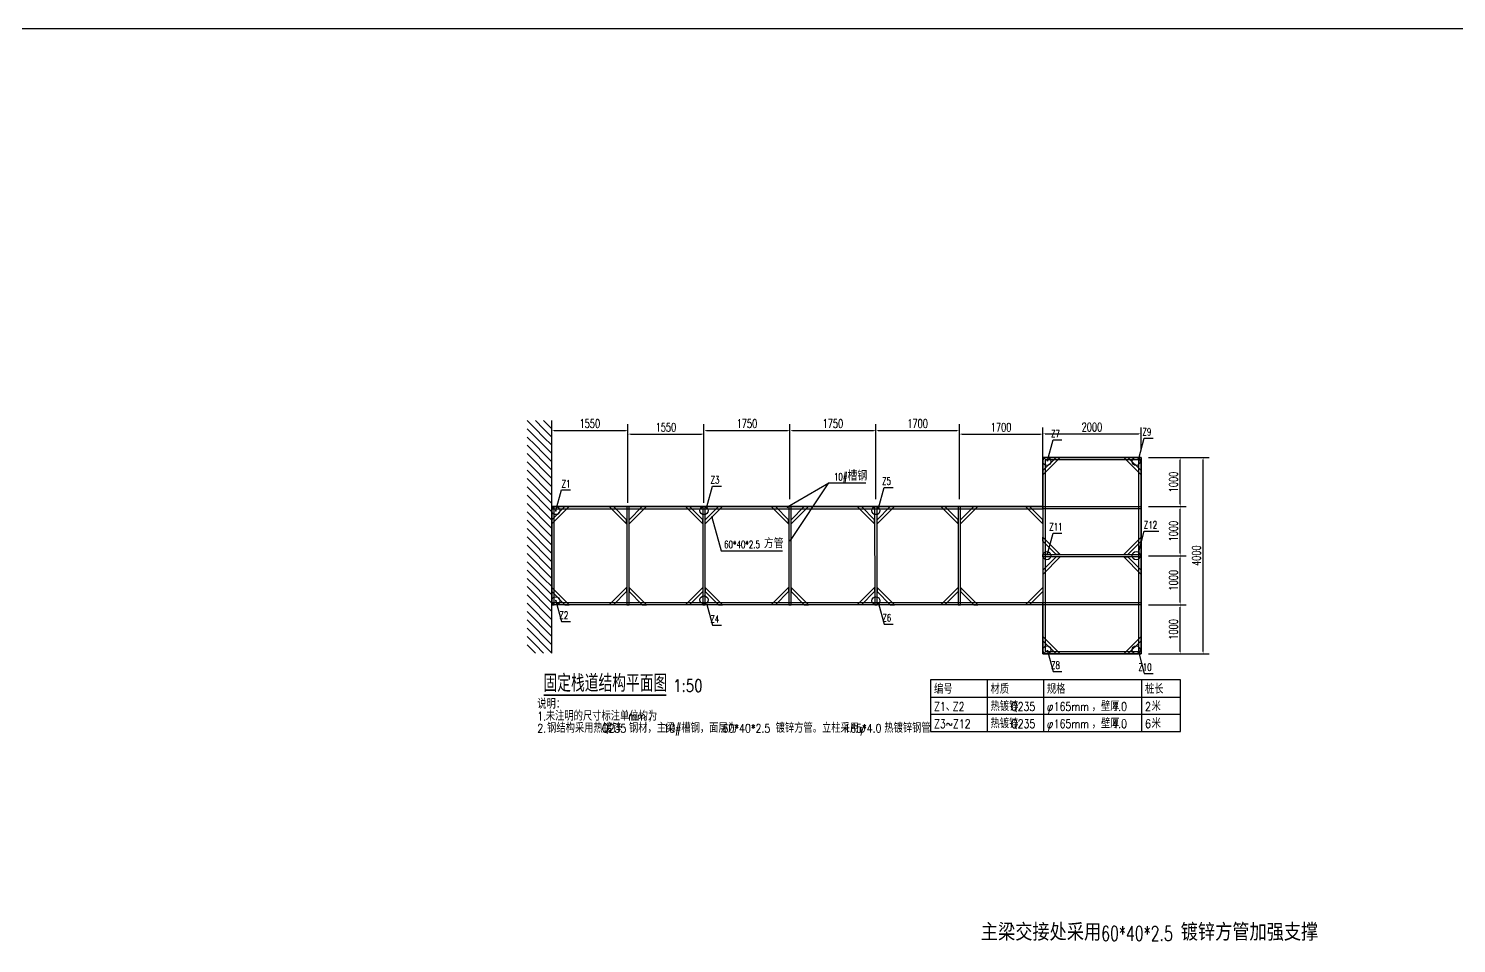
# Model space of a CAD drawing. Header units: millimetres. Extents: x 7263 to 319917, y -161937 to 156976.
# Drawn here: x 129104 to 158182, y 21849 to 40468 of the extents above; entities that cross this region are included whole.
import ezdxf

# ---------------------------------------------------------------- set-up
doc = ezdxf.new("R2010")
doc.units = ezdxf.units.MM
doc.header["$LTSCALE"] = 1000
for name, color, linetype in [('DIM_LEAD', 3, 'Continuous'), ('DIM_SYMB', 3, 'Continuous'), ('PUB_TAB', 7, 'Continuous'), ('PUB_TEXT', 7, 'Continuous'), ('W-MOUNTING固定方式', 5, 'Continuous'), ('W-STEEL_FRAME钢架', 3, 'Continuous'), ('W-STEEL_KEEL钢龙骨', 5, 'Continuous')]:
    doc.layers.add(name, color=color, linetype=linetype)
doc.styles.add('_TCH_DIM', font='SIMPLEX.shx', dxfattribs={"bigfont": 'hztxt.shx'})
doc.styles.get("Standard").update_dxf_attribs({"font": 'simplex.shx', "width": 0.8, "bigfont": 'hztxt.shx'})
doc.styles.add('STANDARD_T3', font='simplex.shx', dxfattribs={"width": 0.7, "bigfont": 'hztxt.shx'})
doc.dimstyles.new('W&&50', dxfattribs={"dimtxt": 175, "dimasz": 50, "dimexe": 125, "dimexo": 150, "dimgap": 50, "dimtad": 1, "dimdec": 0, "dimzin": 0, "dimdsep": 46, "dimtxsty": 'STANDARD_T3', "dimcen": 0.09, "dimclrd": 1, "dimclre": 1, "dimclrt": 7, "dimazin": 2, "dimtfac": 1, "dimtdec": 0, "dimtix": 1, "dimtmove": 2, "dimatfit": 3, "dimfxl": 0, "dimtolj": 1, "dimtzin": 0, "dimarcsym": 0})

# ---------------------------------------------------------------- blocks, each defined once
blk = doc.blocks.new('*D509')
at = {"layer": 'Defpoints', "color": 0, "transparency": 16777216}
for p in [(141309, 32291), (139759, 30740), (141309, 30664)]:
    blk.add_point(p, dxfattribs=at)
at = {"layer": 'W-STEEL_FRAME钢架', "color": 1, "lineweight": -2, "transparency": 16777216}
for p, q in [((139759, 30890), (139759, 32416)), ((139809, 32291), (141259, 32291)), ((141309, 30814), (141309, 32416))]:
    blk.add_line(p, q, dxfattribs=at)
at = {"layer": 'W-STEEL_FRAME钢架', "color": 1, "transparency": 16777216}
for points in [[(139809, 32300), (139809, 32283), (139759, 32291)], [(141259, 32300), (141259, 32283), (141309, 32291)]]:
    blk.add_solid(points, dxfattribs=at)
at = {"layer": 'W-STEEL_FRAME钢架', "color": 7, "transparency": 16777216, "insert": (140534, 32429), "char_height": 175, "attachment_point": 5, "style": 'STANDARD_T3'}
blk.add_mtext('\\A1;1550', dxfattribs=at)
blk = doc.blocks.new('*D510')
at = {"layer": 'Defpoints', "color": 0, "transparency": 16777216}
for p in [(142859, 32215), (141309, 30664), (142859, 30664)]:
    blk.add_point(p, dxfattribs=at)
at = {"layer": 'W-STEEL_FRAME钢架', "color": 1, "lineweight": -2, "transparency": 16777216}
for p, q in [((141309, 30814), (141309, 32340)), ((142859, 30814), (142859, 32340)), ((141359, 32215), (142809, 32215))]:
    blk.add_line(p, q, dxfattribs=at)
at = {"layer": 'W-STEEL_FRAME钢架', "color": 1, "transparency": 16777216}
for points in [[(141359, 32224), (141359, 32207), (141309, 32215)], [(142809, 32224), (142809, 32207), (142859, 32215)]]:
    blk.add_solid(points, dxfattribs=at)
at = {"layer": 'W-STEEL_FRAME钢架', "color": 7, "transparency": 16777216, "insert": (142084, 32353), "char_height": 175, "attachment_point": 5, "style": 'STANDARD_T3'}
blk.add_mtext('\\A1;1550', dxfattribs=at)
blk = doc.blocks.new('*D511')
at = {"layer": 'Defpoints', "color": 0, "transparency": 16777216}
for p in [(144609, 32291), (142859, 30664), (144609, 30740)]:
    blk.add_point(p, dxfattribs=at)
at = {"layer": 'W-STEEL_FRAME钢架', "color": 1, "lineweight": -2, "transparency": 16777216}
for p, q in [((142859, 30814), (142859, 32416)), ((142909, 32291), (144559, 32291)), ((144609, 30890), (144609, 32416))]:
    blk.add_line(p, q, dxfattribs=at)
at = {"layer": 'W-STEEL_FRAME钢架', "color": 1, "transparency": 16777216}
for points in [[(142909, 32300), (142909, 32283), (142859, 32291)], [(144559, 32300), (144559, 32283), (144609, 32291)]]:
    blk.add_solid(points, dxfattribs=at)
at = {"layer": 'W-STEEL_FRAME钢架', "color": 7, "transparency": 16777216, "insert": (143734, 32429), "char_height": 175, "attachment_point": 5, "style": 'STANDARD_T3'}
blk.add_mtext('\\A1;1750', dxfattribs=at)
blk = doc.blocks.new('*D512')
at = {"layer": 'Defpoints', "color": 0, "transparency": 16777216}
for p in [(146359, 32291), (144609, 30740), (146359, 30740)]:
    blk.add_point(p, dxfattribs=at)
at = {"layer": 'W-STEEL_FRAME钢架', "color": 1, "lineweight": -2, "transparency": 16777216}
for p, q in [((144609, 30890), (144609, 32416)), ((144659, 32291), (146309, 32291)), ((146359, 30890), (146359, 32416))]:
    blk.add_line(p, q, dxfattribs=at)
at = {"layer": 'W-STEEL_FRAME钢架', "color": 1, "transparency": 16777216}
for points in [[(144659, 32300), (144659, 32283), (144609, 32291)], [(146309, 32300), (146309, 32283), (146359, 32291)]]:
    blk.add_solid(points, dxfattribs=at)
at = {"layer": 'W-STEEL_FRAME钢架', "color": 7, "transparency": 16777216, "insert": (145484, 32429), "char_height": 175, "attachment_point": 5, "style": 'STANDARD_T3'}
blk.add_mtext('\\A1;1750', dxfattribs=at)
blk = doc.blocks.new('*D513')
at = {"layer": 'Defpoints', "color": 0, "transparency": 16777216}
for p in [(148059, 32291), (146359, 30740), (148059, 30740)]:
    blk.add_point(p, dxfattribs=at)
at = {"layer": 'W-STEEL_FRAME钢架', "color": 1, "lineweight": -2, "transparency": 16777216}
for p, q in [((146359, 30890), (146359, 32416)), ((146409, 32291), (148009, 32291)), ((148059, 30890), (148059, 32416))]:
    blk.add_line(p, q, dxfattribs=at)
at = {"layer": 'W-STEEL_FRAME钢架', "color": 1, "transparency": 16777216}
for points in [[(146409, 32300), (146409, 32283), (146359, 32291)], [(148009, 32300), (148009, 32283), (148059, 32291)]]:
    blk.add_solid(points, dxfattribs=at)
at = {"layer": 'W-STEEL_FRAME钢架', "color": 7, "transparency": 16777216, "insert": (147209, 32429), "char_height": 175, "attachment_point": 5, "style": 'STANDARD_T3'}
blk.add_mtext('\\A1;1700', dxfattribs=at)
blk = doc.blocks.new('*D514')
at = {"layer": 'Defpoints', "color": 0, "transparency": 16777216}
for p in [(149759, 32215), (148059, 30740), (149759, 30740)]:
    blk.add_point(p, dxfattribs=at)
at = {"layer": 'W-STEEL_FRAME钢架', "color": 1, "lineweight": -2, "transparency": 16777216}
for p, q in [((148059, 30890), (148059, 32340)), ((149759, 30890), (149759, 32340)), ((148109, 32215), (149709, 32215))]:
    blk.add_line(p, q, dxfattribs=at)
at = {"layer": 'W-STEEL_FRAME钢架', "color": 1, "transparency": 16777216}
for points in [[(148109, 32224), (148109, 32207), (148059, 32215)], [(149709, 32224), (149709, 32207), (149759, 32215)]]:
    blk.add_solid(points, dxfattribs=at)
at = {"layer": 'W-STEEL_FRAME钢架', "color": 7, "transparency": 16777216, "insert": (148909, 32353), "char_height": 175, "attachment_point": 5, "style": 'STANDARD_T3'}
blk.add_mtext('\\A1;1700', dxfattribs=at)
blk = doc.blocks.new('*D515')
at = {"layer": 'Defpoints', "color": 0, "transparency": 16777216}
for p in [(151759, 32221), (149759, 31740), (151759, 31740)]:
    blk.add_point(p, dxfattribs=at)
at = {"layer": 'W-STEEL_FRAME钢架', "color": 1, "lineweight": -2, "transparency": 16777216}
for p, q in [((149759, 31890), (149759, 32346)), ((151759, 31890), (151759, 32346)), ((149809, 32221), (151709, 32221))]:
    blk.add_line(p, q, dxfattribs=at)
at = {"layer": 'W-STEEL_FRAME钢架', "color": 1, "transparency": 16777216}
for points in [[(149809, 32229), (149809, 32212), (149759, 32221)], [(151709, 32229), (151709, 32212), (151759, 32221)]]:
    blk.add_solid(points, dxfattribs=at)
at = {"layer": 'W-STEEL_FRAME钢架', "color": 7, "transparency": 16777216, "insert": (150759, 32358), "char_height": 175, "attachment_point": 5, "style": 'STANDARD_T3'}
blk.add_mtext('\\A1;2000', dxfattribs=at)
blk = doc.blocks.new('*D516')
at = {"layer": 'Defpoints', "color": 0, "transparency": 16777216}
for p in [(151759, 28740), (152556, 28740), (151759, 27740)]:
    blk.add_point(p, dxfattribs=at)
at = {"layer": 'W-STEEL_FRAME钢架', "color": 1, "lineweight": -2, "transparency": 16777216}
for p, q in [((151909, 28740), (152681, 28740)), ((152556, 27790), (152556, 28690)), ((151909, 27740), (152681, 27740))]:
    blk.add_line(p, q, dxfattribs=at)
at = {"layer": 'W-STEEL_FRAME钢架', "color": 1, "transparency": 16777216}
for points in [[(152548, 28690), (152564, 28690), (152556, 28740)], [(152548, 27790), (152564, 27790), (152556, 27740)]]:
    blk.add_solid(points, dxfattribs=at)
at = {"layer": 'W-STEEL_FRAME钢架', "color": 7, "transparency": 16777216, "insert": (152418, 28240), "char_height": 175, "attachment_point": 5, "rotation": 90, "style": 'STANDARD_T3'}
blk.add_mtext('\\A1;1000', dxfattribs=at)
blk = doc.blocks.new('*D517')
at = {"layer": 'Defpoints', "color": 0, "transparency": 16777216}
for p in [(151759, 29740), (152556, 29740), (151759, 28740)]:
    blk.add_point(p, dxfattribs=at)
at = {"layer": 'W-STEEL_FRAME钢架', "color": 1, "lineweight": -2, "transparency": 16777216}
for p, q in [((151909, 29740), (152681, 29740)), ((152556, 28790), (152556, 29690)), ((151909, 28740), (152681, 28740))]:
    blk.add_line(p, q, dxfattribs=at)
at = {"layer": 'W-STEEL_FRAME钢架', "color": 1, "transparency": 16777216}
for points in [[(152548, 29690), (152564, 29690), (152556, 29740)], [(152548, 28790), (152564, 28790), (152556, 28740)]]:
    blk.add_solid(points, dxfattribs=at)
at = {"layer": 'W-STEEL_FRAME钢架', "color": 7, "transparency": 16777216, "insert": (152418, 29240), "char_height": 175, "attachment_point": 5, "rotation": 90, "style": 'STANDARD_T3'}
blk.add_mtext('\\A1;1000', dxfattribs=at)
blk = doc.blocks.new('*D518')
at = {"layer": 'Defpoints', "color": 0, "transparency": 16777216}
for p in [(151759, 30740), (152556, 30740), (151759, 29740)]:
    blk.add_point(p, dxfattribs=at)
at = {"layer": 'W-STEEL_FRAME钢架', "color": 1, "lineweight": -2, "transparency": 16777216}
for p, q in [((151909, 30740), (152681, 30740)), ((152556, 29790), (152556, 30690)), ((151909, 29740), (152681, 29740))]:
    blk.add_line(p, q, dxfattribs=at)
at = {"layer": 'W-STEEL_FRAME钢架', "color": 1, "transparency": 16777216}
for points in [[(152548, 30690), (152564, 30690), (152556, 30740)], [(152548, 29790), (152564, 29790), (152556, 29740)]]:
    blk.add_solid(points, dxfattribs=at)
at = {"layer": 'W-STEEL_FRAME钢架', "color": 7, "transparency": 16777216, "insert": (152418, 30240), "char_height": 175, "attachment_point": 5, "rotation": 90, "style": 'STANDARD_T3'}
blk.add_mtext('\\A1;1000', dxfattribs=at)
blk = doc.blocks.new('*D519')
at = {"layer": 'Defpoints', "color": 0, "transparency": 16777216}
for p in [(151759, 31740), (152556, 31740), (151759, 30740)]:
    blk.add_point(p, dxfattribs=at)
at = {"layer": 'W-STEEL_FRAME钢架', "color": 1, "lineweight": -2, "transparency": 16777216}
for p, q in [((151909, 31740), (152681, 31740)), ((152556, 30790), (152556, 31690)), ((151909, 30740), (152681, 30740))]:
    blk.add_line(p, q, dxfattribs=at)
at = {"layer": 'W-STEEL_FRAME钢架', "color": 1, "transparency": 16777216}
for points in [[(152548, 31690), (152564, 31690), (152556, 31740)], [(152548, 30790), (152564, 30790), (152556, 30740)]]:
    blk.add_solid(points, dxfattribs=at)
at = {"layer": 'W-STEEL_FRAME钢架', "color": 7, "transparency": 16777216, "insert": (152418, 31240), "char_height": 175, "attachment_point": 5, "rotation": 90, "style": 'STANDARD_T3'}
blk.add_mtext('\\A1;1000', dxfattribs=at)
blk = doc.blocks.new('*D520')
at = {"layer": 'Defpoints', "color": 0, "transparency": 16777216}
for p in [(151759, 31740), (153023, 31740), (151759, 27740)]:
    blk.add_point(p, dxfattribs=at)
at = {"layer": 'W-STEEL_FRAME钢架', "color": 1, "lineweight": -2, "transparency": 16777216}
for p, q in [((151909, 31740), (153148, 31740)), ((153023, 27790), (153023, 31690)), ((151909, 27740), (153148, 27740))]:
    blk.add_line(p, q, dxfattribs=at)
at = {"layer": 'W-STEEL_FRAME钢架', "color": 1, "transparency": 16777216}
for points in [[(153015, 31690), (153032, 31690), (153023, 31740)], [(153015, 27790), (153032, 27790), (153023, 27740)]]:
    blk.add_solid(points, dxfattribs=at)
at = {"layer": 'W-STEEL_FRAME钢架', "color": 7, "transparency": 16777216, "insert": (152886, 29740), "char_height": 175, "attachment_point": 5, "rotation": 90, "style": 'STANDARD_T3'}
blk.add_mtext('\\A1;4000', dxfattribs=at)
blk = doc.blocks.new('$LinePat$45度线')
at = {"color": 0}
for p, q in [((100, 0), (0, -100)), ((100, -100), (0, -200)), ((100, -200), (0, -300))]:
    blk.add_line(p, q, dxfattribs=at)

msp = doc.modelspace()

# ---------------------------------------------------------------- linework, layer by layer
msp.add_line((139759.1, 27756.6), (139759.1, 32493.7))
msp.add_lwpolyline([(139759.1, 30740.3), (149759.1, 30740.3), (149759.1, 31740.3), (151759.1, 31740.3), (151759.1, 27740.3), (149759.1, 27740.3), (149759.1, 28740.3), (139759.1, 28740.3)], close=True)
at = {"layer": 'DIM_LEAD'}
for p, q in [((149853.4, 31676.5), (149968.1, 32096.9)), ((149968.1, 32096.9), (150149, 32096.9)), ((151711.3, 31714.8), (151825.9, 32135.2)), ((151825.9, 32135.2), (152006.9, 32135.2)), ((142920.1, 30735.1), (143034.8, 31155.5)), ((143034.8, 31155.5), (143215.7, 31155.5)), ((144556.4, 30731.3), (145401.5, 31219.7)), ((144617.6, 30052), (145401.5, 31219.7)), ((145401.5, 31219.7), (146151.4, 31219.7)), ((146413.4, 30710.5), (146528.1, 31130.9)), ((146528.1, 31130.9), (146709, 31130.9)), ((139841.6, 30657.8), (139956.3, 31078.2)), ((139956.3, 31078.2), (140137.2, 31078.2)), ((143021.9, 30525.5), (143205.6, 29842.3)), ((149853.4, 29780.3), (149968.1, 30200.7)), ((149968.1, 30200.7), (150149, 30200.7)), ((151711.3, 29818.6), (151825.9, 30239)), ((151825.9, 30239), (152119.2, 30239)), ((143205.6, 29842.3), (144455.1, 29842.3)), ((139841.6, 28822.8), (139956.3, 28402.4)), ((142920.1, 28745.4), (143034.8, 28325)), ((146413.4, 28770), (146528.1, 28349.6)), ((139956.3, 28402.4), (140137.2, 28402.4)), ((143034.8, 28325), (143215.7, 28325)), ((146528.1, 28349.6), (146709, 28349.6)), ((149853.4, 27804), (149968.1, 27383.7)), ((151711.3, 27765.7), (151825.9, 27345.3)), ((149968.1, 27383.7), (150149, 27383.7)), ((151825.9, 27345.3), (152006.9, 27345.3))]:
    msp.add_line(p, q, dxfattribs=at)
at = {"layer": 'DIM_LEAD', "const_width": 20}
for points in [[(149850.8, 31666.8, 1), (149856, 31686.1, 1)], [(151708.6, 31705.2, 1), (151713.9, 31724.5, 1)], [(139839, 30648.1, 1), (139844.3, 30667.4, 1)], [(142917.5, 30725.5, 1), (142922.7, 30744.8, 1)], [(143019.3, 30535.1, 1), (143024.5, 30515.8, 1)], [(144547.7, 30726.3, 1), (144565, 30736.3, 1)], [(146410.8, 30700.8, 1), (146416.1, 30720.1, 1)], [(144612, 30043.7, 1), (144623.2, 30060.3, 1)], [(149850.8, 29770.6, 1), (149856, 29789.9, 1)], [(151708.6, 29809, 1), (151713.9, 29828.3, 1)], [(139839, 28832.4, 1), (139844.3, 28813.1, 1)], [(146410.8, 28779.7, 1), (146416.1, 28760.4, 1)], [(142917.5, 28755, 1), (142922.7, 28735.7, 1)], [(149850.8, 27813.7, 1), (149856, 27794.4, 1)], [(151708.6, 27775.4, 1), (151713.9, 27756.1, 1)]]:
    msp.add_lwpolyline(points, format="xyb", close=True, dxfattribs=at)
at = {"layer": 'DIM_SYMB', "const_width": 35}
msp.add_lwpolyline([(139590.7, 26902.2), (142090.3, 26902.2)], dxfattribs=at)
at = {"layer": 'PUB_TAB'}
msp.add_lwpolyline([(147473.3, 26162), (152560, 26162), (152560, 27212), (147473.3, 27212)], close=True, dxfattribs=at)
for points in [[(148624.2, 27212), (148624.2, 26162)], [(149770.4, 27212), (149770.4, 26162)], [(151770.4, 27212), (151770.4, 26162)], [(147473.3, 26862), (152560, 26862)], [(147473.3, 26512), (152560, 26512)]]:
    msp.add_lwpolyline(points, dxfattribs=at)
at = {"layer": 'W-MOUNTING固定方式', "color": 1}
for centre in [(149841.6, 31657.8), (151659.1, 31657.8), (139841.6, 30657.8), (142859.1, 30657.8), (146359.1, 30657.8), (149841.6, 29740.3), (151659.1, 29740.3), (139841.4, 28822.8), (142859.1, 28840.3), (146359.1, 28822.8), (149841.6, 27822.8), (151659.1, 27822.8)]:
    msp.add_circle(centre, 82.5, dxfattribs=at)
at = {"layer": 'W-STEEL_FRAME钢架'}
for points in [[(149759.1, 31740.3), (149759.1, 27740.3), (151759.1, 27740.3), (151759.1, 31740.3)], [(149807.1, 31692.3), (149807.1, 27788.3), (151711.1, 27788.3), (151711.1, 31692.3)], [(139759.1, 30740.3), (149759.1, 30740.3), (149759.1, 28740.3), (139759.1, 28740.3)], [(139759.1, 30692.3), (149759.1, 30692.3), (149759.1, 30740.3), (139759.1, 30740.3)], [(139759.1, 30740.3), (139759.1, 28740.3), (139807.1, 28740.3), (139807.1, 30740.3)], [(141286.1, 30740.3), (141286.1, 28740.3), (141334.1, 28740.3), (141334.1, 30740.3)], [(142835.1, 30740.3), (142835.1, 28740.3), (142883.1, 28740.3), (142883.1, 30740.3)], [(144585.1, 30740.3), (144585.1, 28740.3), (144633.1, 28740.3), (144633.1, 30740.3)], [(146334.2, 30740.3), (146335.1, 28740.3), (146383.1, 28740.3), (146382.2, 30740.3)], [(148035.1, 30740.3), (148035.1, 28740.3), (148083.1, 28740.3), (148083.1, 30740.3)], [(149759.1, 30740.3), (151759.1, 30740.3), (151759.1, 30692.3), (149759.1, 30692.3)], [(149759.1, 29764.3), (151759.1, 29764.3), (151759.1, 29716.3), (149759.1, 29716.3)], [(139759.1, 28788.3), (149759.1, 28788.3), (149759.1, 28740.3), (139759.1, 28740.3)], [(149759.1, 28788.3), (151759.1, 28788.3), (151759.1, 28740.3), (149759.1, 28740.3)]]:
    msp.add_lwpolyline(points, close=True, dxfattribs=at)
at = {"layer": 'W-STEEL_FRAME钢架', "color": 5}
for points in [[(150027.8, 31740.3), (149759.1, 31471.6), (149759.1, 31386.7), (150112.7, 31740.3)], [(151490.4, 31740.3), (151759.1, 31471.6), (151759.1, 31386.7), (151405.6, 31740.3)], [(139759.1, 30471.6), (140027.8, 30740.3), (140112.7, 30740.3), (139759.1, 30386.7)], [(141284.1, 30471.6), (141015.4, 30740.3), (140930.6, 30740.3), (141284.1, 30386.7)], [(141334.1, 30471.6), (141602.8, 30740.3), (141687.7, 30740.3), (141334.1, 30386.7)], [(142833.1, 30471.6), (142564.4, 30740.3), (142479.6, 30740.3), (142833.1, 30386.7)], [(142883.1, 30471.6), (143151.8, 30740.3), (143236.7, 30740.3), (142883.1, 30386.7)], [(144583.1, 30471.6), (144314.4, 30740.3), (144229.6, 30740.3), (144583.1, 30386.7)], [(144633.1, 30471.6), (144901.8, 30740.3), (144986.7, 30740.3), (144633.1, 30386.7)], [(146333.1, 30471.6), (146064.4, 30740.3), (145979.6, 30740.3), (146333.1, 30386.7)], [(146383.1, 30471.6), (146651.8, 30740.3), (146736.7, 30740.3), (146383.1, 30386.7)], [(148033.1, 30471.6), (147764.4, 30740.3), (147679.6, 30740.3), (148033.1, 30386.7)], [(148083.1, 30471.6), (148351.8, 30740.3), (148436.7, 30740.3), (148083.1, 30386.7)], [(149757.1, 30471.6), (149488.4, 30740.3), (149403.6, 30740.3), (149757.1, 30386.7)], [(150027.8, 29764.3), (149759.1, 30033), (149759.1, 30117.8), (150112.7, 29764.3)], [(151490.4, 29764.3), (151759.1, 30033), (151759.1, 30117.8), (151405.6, 29764.3)], [(150027.8, 29714.3), (149759.1, 29445.6), (149759.1, 29360.7), (150112.7, 29714.3)], [(151490.4, 29714.3), (151759.1, 29445.6), (151759.1, 29360.7), (151405.6, 29714.3)], [(139759.1, 29009), (140027.8, 28740.3), (140112.7, 28740.3), (139759.1, 29093.8)], [(141284.1, 29009), (141015.4, 28740.3), (140930.6, 28740.3), (141284.1, 29093.8)], [(141334.1, 29009), (141602.8, 28740.3), (141687.7, 28740.3), (141334.1, 29093.8)], [(142833.1, 29009), (142564.4, 28740.3), (142479.6, 28740.3), (142833.1, 29093.8)], [(142883.1, 29009), (143151.8, 28740.3), (143236.7, 28740.3), (142883.1, 29093.8)], [(144583.1, 29009), (144314.4, 28740.3), (144229.6, 28740.3), (144583.1, 29093.8)], [(144633.1, 29009), (144901.8, 28740.3), (144986.7, 28740.3), (144633.1, 29093.8)], [(146333.1, 29009), (146064.4, 28740.3), (145979.6, 28740.3), (146333.1, 29093.8)], [(146383.1, 29009), (146651.8, 28740.3), (146736.7, 28740.3), (146383.1, 29093.8)], [(148033.1, 29009), (147764.4, 28740.3), (147679.6, 28740.3), (148033.1, 29093.8)], [(148083.1, 29009), (148351.8, 28740.3), (148436.7, 28740.3), (148083.1, 29093.8)], [(149757.1, 29009), (149488.4, 28740.3), (149403.6, 28740.3), (149757.1, 29093.8)], [(150027.8, 27740.3), (149759.1, 28009), (149759.1, 28093.8), (150112.7, 27740.3)], [(151490.4, 27740.3), (151759.1, 28009), (151759.1, 28093.8), (151405.6, 27740.3)]]:
    msp.add_lwpolyline(points, close=True, dxfattribs=at)
at = {"layer": 'W-STEEL_KEEL钢龙骨'}
msp.add_lwpolyline([(54195.8, 40467.8), (187260, 40467.8), (187260, -935.7), (54195.8, -935.7)], close=True, dxfattribs=at)

# ---------------------------------------------------------------- block references
at = {"xscale": 1.69181756042971, "yscale": 1.666666666666667, "zscale": 1.666666666666667, "rotation": 90}
for p in [(139259.1, 32324.5), (139259.1, 32155.3), (139259.1, 31986.1), (139259.1, 31817), (139259.1, 31647.8), (139259.1, 31478.6), (139259.1, 31309.4), (139259.1, 31140.2), (139259.1, 30971.1), (139259.1, 30801.9), (139259.1, 30632.7), (139259.1, 30463.5), (139259.1, 30294.3), (139259.1, 30125.2), (139259.1, 29956), (139259.1, 29786.8), (139259.1, 29617.6), (139259.1, 29448.4), (139259.1, 29279.2), (139259.1, 29110.1), (139259.1, 28940.9), (139259.1, 28771.7), (139259.1, 28602.5), (139259.1, 28433.3), (139259.1, 28264.2), (139259.1, 28095), (139259.1, 27925.8), (139259.1, 27756.6)]:
    msp.add_blockref('$LinePat$45度线', p, dxfattribs=at)

# ---------------------------------------------------------------- texts
at = {"layer": 'PUB_TAB', "width": 0.8}
for s, p in [('编号', (147543.3, 26932)), ('材质', (148694.2, 26932)), ('规格', (149840.4, 26932)), ('桩长', (151840.4, 26932)), ('Z1', (147543.3, 26582)), ('Z2', (147923.3, 26582)), ('热镀锌', (148694.2, 26582)), ('Q235', (149114.2, 26582)), ('165mm', (149980.4, 26582)), ('，壁厚', (150753.8, 26582)), ('4.0', (151173.8, 26582)), ('2', (151840.4, 26582)), ('米', (151973.8, 26582)), ('、', (147783.3, 26582)), ('φ', (149840.4, 26582)), ('Z3~Z12', (147543.3, 26232)), ('热镀锌', (148694.2, 26232)), ('Q235', (149114.2, 26232)), ('φ', (149840.4, 26232)), ('165mm', (149980.4, 26232)), ('，壁厚', (150753.8, 26232)), ('4.0', (151173.8, 26232)), ('6', (151840.4, 26232)), ('米', (151973.8, 26232))]:
    msp.add_text(s, height=175, dxfattribs=at).set_placement(p)
at = {"layer": 'PUB_TEXT', "color": 7, "style": '_TCH_DIM', "width": 0.705882}
for s, height, p in [('Z7', 148.75, (149926.5, 32149.4)), ('Z9', 148.75, (151789.4, 32187.7)), ('10#', 148.75, (145505.6, 31272.2)), ('Z1', 148.75, (139959.7, 31130.7)), ('Z3', 148.75, (142993.2, 31208)), ('Z5', 148.75, (146486.5, 31183.4)), ('Z11', 148.75, (149891.5, 30253.2)), ('Z12', 148.75, (151816.7, 30291.5)), ('60*40*2.5', 148.75, (143268.7, 29894.8)), ('Z2', 148.75, (139914.7, 28454.9)), ('Z4', 148.75, (142988.2, 28377.5)), ('Z6', 148.75, (146491.5, 28402.1)), ('Z8', 148.75, (149926.5, 27436.2)), ('Z10', 148.75, (151704.4, 27397.8)), ('60*40*2.5', 297.5, (150947.3, 21903.3))]:
    msp.add_text(s, height=height, dxfattribs=at).set_placement(p)
at = {"layer": 'PUB_TEXT', "color": 7, "style": '_TCH_DIM'}
for s, height, p in [('槽钢', 175, (145780.6, 31272.2)), ('方管', 175, (144078.7, 29894.8)), ('主梁交接处采用', 350, (148497.3, 21903.3)), ('镀锌方管加强支撑', 350, (152567.3, 21903.3))]:
    msp.add_text(s, height=height, dxfattribs=at).set_placement(p)
at = {"layer": 'PUB_TEXT', "color": 7, "width": 0.8}
for s, height, p in [('固定栈道结构平面图', 350, (139590.7, 26969.4)), ('1:50', 250, (142230.3, 26969.4))]:
    msp.add_text(s, height=height, dxfattribs=at).set_placement(p)
at = {"layer": 'PUB_TEXT', "width": 0.8}
for s, p in [('说明：', (139464, 26629.3)), ('1.', (139464, 26384.3)), ('未注明的尺寸标注单位均为', (139637.4, 26384.3)), ('mm', (141317.4, 26384.3)), ('；', (141717.4, 26384.3)), ('2.', (139464, 26139.3)), ('钢结构采用热镀锌', (139664, 26139.3)), ('Q235', (140784, 26139.3)), ('钢材，主梁', (141330.7, 26139.3)), ('10#', (142030.7, 26139.3)), ('槽钢，面层为', (142397.4, 26139.3)), ('60*40*2.5', (143237.4, 26139.3)), ('镀锌方管。立柱采用φ', (144317.4, 26139.3)), ('165*4.0', (145717.4, 26139.3)), ('热镀锌钢管', (146530.7, 26139.3))]:
    msp.add_text(s, height=175, dxfattribs=at).set_placement(p)

# ---------------------------------------------------------------- dimensions: what is measured, and where the dimension line sits
at = {"layer": 'W-STEEL_FRAME钢架'}
for base, p1, p2, picture, middle in [((141309.1, 32291.3), (139759.1, 30740.3), (141309.1, 30664.3), '*D509', (140534.1, 32428.8)), ((142859.1, 32215.3), (141309.1, 30664.3), (142859.1, 30664.3), '*D510', (142084.1, 32352.8)), ((144609.1, 32291.3), (142859.1, 30664.3), (144609.1, 30740.3), '*D511', (143734.1, 32428.8)), ((146359.1, 32291.3), (144609.1, 30740.3), (146359.1, 30740.3), '*D512', (145484.1, 32428.8)), ((148059.1, 32291.3), (146359.1, 30740.3), (148059.1, 30740.3), '*D513', (147209.1, 32428.8)), ((149759.1, 32215.3), (148059.1, 30740.3), (149759.1, 30740.3), '*D514', (148909.1, 32352.8)), ((151759.1, 32220.5), (149759.1, 31740.3), (151759.1, 31740.3), '*D515', (150759.1, 32358))]:
    dim = msp.add_linear_dim(base=base, p1=p1, p2=p2, dimstyle='W&&50', dxfattribs=at)
    dim.commit()
    dim.dimension.update_dxf_attribs({"geometry": picture, "text_midpoint": middle})
for base, p1, p2, picture, middle in [((152555.9, 31740.3), (151759.1, 30740.3), (151759.1, 31740.3), '*D519', (152418.4, 31240.3)), ((153023.4, 31740.3), (151759.1, 27740.3), (151759.1, 31740.3), '*D520', (152885.9, 29740.3)), ((152555.9, 30740.3), (151759.1, 29740.3), (151759.1, 30740.3), '*D518', (152418.4, 30240.3)), ((152555.9, 29740.3), (151759.1, 28740.3), (151759.1, 29740.3), '*D517', (152418.4, 29240.3)), ((152555.9, 28740.3), (151759.1, 27740.3), (151759.1, 28740.3), '*D516', (152418.4, 28240.3))]:
    dim = msp.add_linear_dim(base=base, p1=p1, p2=p2, angle=90, dimstyle='W&&50', dxfattribs=at)
    dim.commit()
    dim.dimension.update_dxf_attribs({"geometry": picture, "text_midpoint": middle})

doc.saveas('drawing.dxf')
